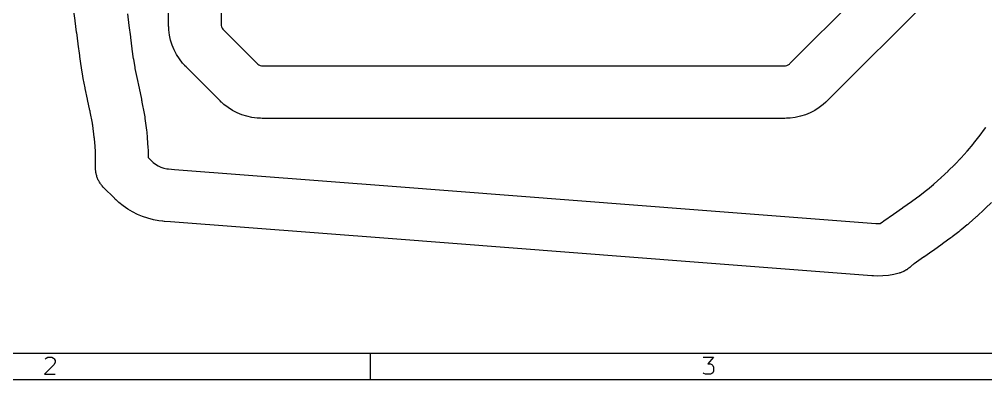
# Model space of a CAD drawing. Header units: inches. Extents: x 0.4 to 11.3, y -7.9 to -0.4.
# Drawn here: x 3.282 to 6.171, y -7.874 to -6.797 of the extents above; entities that cross this region are included whole.
import ezdxf

# ---------------------------------------------------------------- set-up
doc = ezdxf.new("R2010")
doc.units = ezdxf.units.IN
doc.header["$MEASUREMENT"] = 0
doc.layers.add('F.Cu', color=13, linetype='CONTINUOUS', true_color=0xc83434)

msp = doc.modelspace()

# ---------------------------------------------------------------- linework, layer by layer
at = {"layer": 'BLACK', "linetype": 'CONTINUOUS'}
for p, q in [((11.2206, -7.7956), (0.4724, -7.7956)), ((4.3307, -7.7956), (4.3307, -7.8743)), ((3.3601, -7.812), (3.3625, -7.8096)), ((3.3625, -7.8096), (3.3674, -7.8071)), ((3.3674, -7.8071), (3.3796, -7.8071)), ((3.3796, -7.8071), (3.3845, -7.8096)), ((3.3845, -7.8096), (3.3869, -7.812)), ((3.3869, -7.812), (3.3893, -7.8169)), ((3.3893, -7.8217), (3.3869, -7.8291)), ((3.3893, -7.8169), (3.3893, -7.8217)), ((5.3262, -7.8071), (5.3578, -7.8071)), ((5.3578, -7.8071), (5.3408, -7.8266)), ((5.3408, -7.8266), (5.3481, -7.8266)), ((5.3481, -7.8266), (5.353, -7.8291)), ((3.3869, -7.8291), (3.3577, -7.8583)), ((5.3286, -7.8559), (5.3262, -7.8534)), ((5.3335, -7.8583), (5.3286, -7.8559)), ((5.353, -7.8559), (5.3481, -7.8583)), ((5.353, -7.8291), (5.3554, -7.8315)), ((5.3554, -7.8534), (5.353, -7.8559)), ((5.3554, -7.8315), (5.3578, -7.8364)), ((5.3578, -7.8486), (5.3554, -7.8534)), ((5.3578, -7.8364), (5.3578, -7.8486)), ((11.2993, -7.8743), (0.3937, -7.8743)), ((3.3577, -7.8583), (3.3893, -7.8583)), ((5.3481, -7.8583), (5.3335, -7.8583))]:
    msp.add_line(p, q, dxfattribs=at)
at = {"layer": 'F.Cu', "linetype": 'CONTINUOUS'}
for p, q in [((5.586, -6.929), (6.3934, -6.1216)), ((6.5047, -6.2329), (5.6973, -7.0404)), ((3.7286, -6.8126), (3.7286, -6.3454)), ((3.8861, -6.3454), (3.8861, -6.8126)), ((3.4492, -6.8003), (3.4448, -6.7655)), ((3.6055, -6.7806), (3.6099, -6.8146)), ((3.4493, -6.8006), (3.4492, -6.8003)), ((3.4493, -6.8008), (3.4493, -6.8006)), ((3.4537, -6.835), (3.4493, -6.8008)), ((3.6099, -6.8146), (3.6099, -6.8146)), ((3.6099, -6.8146), (3.6099, -6.8147)), ((3.6099, -6.8147), (3.6099, -6.8148)), ((3.6099, -6.8148), (3.6099, -6.8149)), ((3.6099, -6.8149), (3.6099, -6.8149)), ((3.6099, -6.8149), (3.6099, -6.8149)), ((3.6099, -6.8149), (3.6146, -6.8492)), ((3.7288, -6.8177), (3.7286, -6.8126)), ((3.8861, -6.8126), (3.8861, -6.8146)), ((3.8861, -6.8146), (3.8869, -6.8188)), ((3.4538, -6.8353), (3.4537, -6.835)), ((3.4537, -6.835), (3.4537, -6.835)), ((3.4537, -6.835), (3.4537, -6.835)), ((3.4538, -6.8356), (3.4538, -6.8353)), ((3.4538, -6.8358), (3.4538, -6.8356)), ((3.4539, -6.8359), (3.4538, -6.8358)), ((3.4538, -6.8358), (3.4538, -6.8358)), ((3.4585, -6.8702), (3.4539, -6.8359)), ((3.7289, -6.8183), (3.7288, -6.8177)), ((3.7293, -6.8281), (3.7289, -6.8183)), ((3.7313, -6.8436), (3.7293, -6.8281)), ((3.7347, -6.8588), (3.7313, -6.8436)), ((3.8869, -6.8188), (3.8885, -6.8226)), ((3.8885, -6.8226), (3.8908, -6.8261)), ((3.8908, -6.8261), (3.8923, -6.8276)), ((3.8923, -6.8276), (3.8923, -6.8276)), ((3.8923, -6.8276), (3.9937, -6.929)), ((3.4585, -6.8703), (3.4585, -6.8702)), ((3.4585, -6.8705), (3.4585, -6.8703)), ((3.4585, -6.8703), (3.4585, -6.8703)), ((3.4586, -6.8708), (3.4585, -6.8705)), ((3.4586, -6.8711), (3.4586, -6.8708)), ((3.4586, -6.8713), (3.4586, -6.8711)), ((3.4629, -6.9047), (3.4586, -6.8713)), ((3.4586, -6.8713), (3.4586, -6.8713)), ((3.6146, -6.8492), (3.6146, -6.8492)), ((3.6146, -6.8492), (3.6146, -6.8499)), ((3.6146, -6.8499), (3.6147, -6.8506)), ((3.6147, -6.8506), (3.6148, -6.8514)), ((3.6148, -6.8514), (3.6148, -6.8514)), ((3.6148, -6.8514), (3.6148, -6.8514)), ((3.6148, -6.8514), (3.6191, -6.8848)), ((3.7394, -6.8737), (3.7347, -6.8588)), ((3.7453, -6.8881), (3.7394, -6.8737)), ((3.6191, -6.8848), (3.6191, -6.8848)), ((3.6191, -6.8848), (3.6191, -6.8849)), ((3.6191, -6.8849), (3.6191, -6.8852)), ((3.6191, -6.8852), (3.6192, -6.8855)), ((3.6192, -6.8855), (3.6192, -6.8856)), ((3.6192, -6.8856), (3.6192, -6.8856)), ((3.6192, -6.8856), (3.6232, -6.9143)), ((3.7525, -6.9019), (3.7453, -6.8881)), ((3.7609, -6.9151), (3.7525, -6.9019)), ((3.463, -6.9056), (3.4629, -6.9047)), ((3.4629, -6.9047), (3.4629, -6.9047)), ((3.4629, -6.9047), (3.4629, -6.9047)), ((3.4631, -6.9064), (3.463, -6.9056)), ((3.4632, -6.9073), (3.4631, -6.9064)), ((3.4672, -6.936), (3.4632, -6.9073)), ((3.4632, -6.9073), (3.4632, -6.9073)), ((3.4632, -6.9073), (3.4632, -6.9073)), ((3.6232, -6.9143), (3.6232, -6.9143)), ((3.6232, -6.9143), (3.6232, -6.9145)), ((3.6232, -6.9145), (3.6233, -6.9152)), ((3.6233, -6.9152), (3.6234, -6.9158)), ((3.6234, -6.9158), (3.6235, -6.9161)), ((3.6235, -6.9161), (3.6235, -6.9161)), ((3.6235, -6.9161), (3.6276, -6.941)), ((3.7704, -6.9274), (3.7609, -6.9151)), ((3.777, -6.9347), (3.7704, -6.9274)), ((3.9937, -6.929), (3.9937, -6.929)), ((3.9937, -6.929), (3.9952, -6.9305)), ((3.9952, -6.9305), (3.9987, -6.9328)), ((3.9987, -6.9328), (4.0026, -6.9344)), ((5.5771, -6.9344), (5.581, -6.9328)), ((5.581, -6.9328), (5.5845, -6.9305)), ((5.5845, -6.9305), (5.586, -6.929)), ((5.586, -6.929), (5.586, -6.929)), ((3.4672, -6.9361), (3.4672, -6.936)), ((3.4672, -6.936), (3.4672, -6.936)), ((3.4675, -6.938), (3.4672, -6.9361)), ((3.4678, -6.9399), (3.4675, -6.938)), ((3.4681, -6.9419), (3.4678, -6.9399)), ((3.4681, -6.942), (3.4681, -6.9419)), ((3.4681, -6.9419), (3.4681, -6.9419)), ((3.4723, -6.967), (3.4681, -6.942)), ((3.6276, -6.941), (3.6276, -6.941)), ((3.6276, -6.941), (3.6277, -6.9414)), ((3.6277, -6.9414), (3.6278, -6.9422)), ((3.6278, -6.9422), (3.628, -6.9429)), ((3.628, -6.9429), (3.628, -6.9433)), ((3.628, -6.9433), (3.628, -6.9433)), ((3.628, -6.9433), (3.6334, -6.9703)), ((3.7774, -6.9352), (3.777, -6.9347)), ((3.781, -6.9389), (3.7774, -6.9352)), ((3.8824, -7.0404), (3.781, -6.9389)), ((3.781, -6.9389), (3.781, -6.9389)), ((3.781, -6.9389), (3.781, -6.9389)), ((4.0026, -6.9344), (4.0067, -6.9352)), ((4.0067, -6.9352), (4.0088, -6.9352)), ((4.0088, -6.9352), (5.5709, -6.9352)), ((5.5709, -6.9352), (5.573, -6.9352)), ((5.573, -6.9352), (5.5771, -6.9344)), ((3.4723, -6.9671), (3.4723, -6.967)), ((3.4727, -6.9693), (3.4723, -6.9671)), ((3.4723, -6.9671), (3.4723, -6.9671)), ((3.4731, -6.9716), (3.4727, -6.9693)), ((3.4735, -6.9738), (3.4731, -6.9716)), ((3.4736, -6.9739), (3.4735, -6.9738)), ((3.4735, -6.9738), (3.4735, -6.9738)), ((3.4789, -7.001), (3.4736, -6.9739)), ((3.6334, -6.9703), (3.6334, -6.9703)), ((3.6334, -6.9703), (3.6334, -6.9704)), ((3.6334, -6.9704), (3.6335, -6.9707)), ((3.6335, -6.9707), (3.6335, -6.971)), ((3.6335, -6.971), (3.6335, -6.971)), ((3.6335, -6.971), (3.6335, -6.971)), ((3.6335, -6.971), (3.6402, -7.0023)), ((3.479, -7.001), (3.4789, -7.001)), ((3.479, -7.0011), (3.479, -7.001)), ((3.4791, -7.0019), (3.479, -7.0011)), ((3.4793, -7.0028), (3.4791, -7.0019)), ((3.4795, -7.0036), (3.4793, -7.0028)), ((3.4795, -7.0037), (3.4795, -7.0036)), ((3.4795, -7.0036), (3.4795, -7.0036)), ((3.4861, -7.035), (3.4795, -7.0037)), ((3.6402, -7.0023), (3.6402, -7.0023)), ((3.6402, -7.0023), (3.6402, -7.0023)), ((3.6402, -7.0023), (3.6402, -7.0024)), ((3.6402, -7.0024), (3.6402, -7.0025)), ((3.6402, -7.0025), (3.6402, -7.0025)), ((3.6402, -7.0025), (3.6402, -7.0025)), ((3.6402, -7.0025), (3.6475, -7.0358)), ((3.4862, -7.0351), (3.4861, -7.035)), ((3.4862, -7.0354), (3.4862, -7.0351)), ((3.4862, -7.0351), (3.4862, -7.0351)), ((3.4863, -7.0356), (3.4862, -7.0354)), ((3.4863, -7.0359), (3.4863, -7.0356)), ((3.4863, -7.036), (3.4863, -7.0359)), ((3.4863, -7.0359), (3.4863, -7.0359)), ((3.4936, -7.0693), (3.4863, -7.036)), ((3.6475, -7.0358), (3.6475, -7.0358)), ((3.6475, -7.0358), (3.6481, -7.0385)), ((3.6481, -7.0385), (3.6486, -7.0412)), ((3.6486, -7.0412), (3.6491, -7.0439)), ((3.6491, -7.0439), (3.6491, -7.0439)), ((3.6491, -7.0439), (3.6556, -7.0785)), ((3.8861, -7.0439), (3.8824, -7.0404)), ((3.8824, -7.0404), (3.8824, -7.0404)), ((3.8824, -7.0404), (3.8824, -7.0404)), ((3.8866, -7.0443), (3.8861, -7.0439)), ((3.8939, -7.0509), (3.8866, -7.0443)), ((5.693, -7.0443), (5.6858, -7.0509)), ((5.6935, -7.0439), (5.693, -7.0443)), ((5.6973, -7.0404), (5.6935, -7.0439)), ((5.6973, -7.0404), (5.6973, -7.0404)), ((5.6973, -7.0404), (5.6973, -7.0404)), ((3.4937, -7.0699), (3.4936, -7.0693)), ((3.4936, -7.0693), (3.4936, -7.0693)), ((3.494, -7.0711), (3.4937, -7.0699)), ((3.4942, -7.0722), (3.494, -7.0711)), ((3.4943, -7.0728), (3.4942, -7.0722)), ((3.5008, -7.1074), (3.4943, -7.0728)), ((3.4943, -7.0728), (3.4943, -7.0728)), ((3.9062, -7.0604), (3.8939, -7.0509)), ((3.9194, -7.0688), (3.9062, -7.0604)), ((3.9332, -7.076), (3.9194, -7.0688)), ((3.9476, -7.0819), (3.9332, -7.076)), ((5.6465, -7.076), (5.6321, -7.0819)), ((5.6603, -7.0688), (5.6465, -7.076)), ((5.6734, -7.0604), (5.6603, -7.0688)), ((5.6858, -7.0509), (5.6734, -7.0604)), ((3.6556, -7.0785), (3.6556, -7.0785)), ((3.6556, -7.0785), (3.6565, -7.0834)), ((3.6565, -7.0834), (3.6573, -7.0884)), ((3.6573, -7.0884), (3.6579, -7.0933)), ((3.6579, -7.0933), (3.6579, -7.0933)), ((3.6579, -7.0933), (3.6579, -7.0933)), ((3.6579, -7.0933), (3.658, -7.0934)), ((3.658, -7.0934), (3.658, -7.0934)), ((3.658, -7.0934), (3.6625, -7.1282)), ((3.9625, -7.0866), (3.9476, -7.0819)), ((3.9777, -7.09), (3.9625, -7.0866)), ((3.9932, -7.092), (3.9777, -7.09)), ((4.003, -7.0925), (3.9932, -7.092)), ((4.0036, -7.0925), (4.003, -7.0925)), ((4.0088, -7.0927), (4.0036, -7.0925)), ((5.5709, -7.0927), (4.0088, -7.0927)), ((5.5761, -7.0925), (5.5709, -7.0927)), ((5.5767, -7.0925), (5.5761, -7.0925)), ((5.5865, -7.092), (5.5767, -7.0925)), ((5.602, -7.09), (5.5865, -7.092)), ((5.6172, -7.0866), (5.602, -7.09)), ((5.6321, -7.0819), (5.6172, -7.0866)), ((3.501, -7.1085), (3.5008, -7.1074)), ((3.5008, -7.1074), (3.5008, -7.1074)), ((3.5013, -7.1106), (3.501, -7.1085)), ((3.5017, -7.1127), (3.5013, -7.1106)), ((3.5018, -7.1138), (3.5017, -7.1127)), ((3.5018, -7.1139), (3.5018, -7.1138)), ((3.5018, -7.1138), (3.5018, -7.1138)), ((3.5064, -7.1489), (3.5018, -7.1139)), ((3.6625, -7.1282), (3.6625, -7.1282)), ((3.6625, -7.1282), (3.6625, -7.1282)), ((3.6625, -7.1282), (3.6626, -7.1283)), ((3.6626, -7.1283), (3.6626, -7.1283)), ((3.6626, -7.1283), (3.6632, -7.1336)), ((3.6632, -7.1336), (3.6638, -7.139)), ((6.1517, -7.1465), (6.1706, -7.1215)), ((6.1706, -7.1214), (6.1715, -7.1202)), ((6.1706, -7.1215), (6.1706, -7.1214)), ((3.5064, -7.149), (3.5064, -7.1489)), ((3.5066, -7.1501), (3.5064, -7.149)), ((3.5064, -7.149), (3.5064, -7.149)), ((3.5069, -7.1525), (3.5066, -7.1501)), ((3.5071, -7.1548), (3.5069, -7.1525)), ((3.5072, -7.1559), (3.5071, -7.1548)), ((3.5077, -7.1627), (3.5072, -7.1559)), ((3.5072, -7.1559), (3.5072, -7.1559)), ((3.5098, -7.1921), (3.5077, -7.1627)), ((3.5077, -7.1627), (3.5077, -7.1627)), ((3.5077, -7.1627), (3.5077, -7.1627)), ((3.6638, -7.139), (3.6642, -7.1445)), ((3.6642, -7.1445), (3.6642, -7.1445)), ((3.6642, -7.1445), (3.6647, -7.1513)), ((3.6647, -7.1513), (3.6647, -7.1513)), ((3.6647, -7.1513), (3.6669, -7.1805)), ((6.135, -7.1678), (6.1506, -7.148)), ((6.1506, -7.148), (6.1508, -7.1478)), ((6.1506, -7.148), (6.1506, -7.148)), ((6.1508, -7.1478), (6.1512, -7.1473)), ((6.1512, -7.1473), (6.1516, -7.1468)), ((6.1516, -7.1468), (6.1517, -7.1465)), ((6.1517, -7.1465), (6.1517, -7.1465)), ((3.5098, -7.1922), (3.5098, -7.1921)), ((3.5098, -7.1921), (3.5098, -7.1921)), ((3.5099, -7.1935), (3.5098, -7.1922)), ((3.6669, -7.1805), (3.6669, -7.1805)), ((3.6669, -7.1805), (3.6669, -7.1806)), ((3.6669, -7.1806), (3.6669, -7.1806)), ((3.6669, -7.1806), (3.6669, -7.1806)), ((3.6669, -7.1806), (3.6672, -7.1867)), ((3.6672, -7.1867), (3.6675, -7.1929)), ((6.098, -7.2107), (6.1155, -7.1908)), ((6.1155, -7.1908), (6.1157, -7.1906)), ((6.1155, -7.1908), (6.1155, -7.1908)), ((6.1157, -7.1906), (6.116, -7.1903)), ((6.116, -7.1903), (6.1164, -7.1899)), ((6.1164, -7.1899), (6.1165, -7.1897)), ((6.1165, -7.1897), (6.1333, -7.1698)), ((6.1165, -7.1897), (6.1165, -7.1897)), ((6.1333, -7.1698), (6.1336, -7.1695)), ((6.1333, -7.1698), (6.1333, -7.1698)), ((6.1336, -7.1695), (6.1342, -7.1688)), ((6.1342, -7.1688), (6.1347, -7.1682)), ((6.1347, -7.1682), (6.135, -7.1678)), ((6.135, -7.1678), (6.135, -7.1678)), ((3.51, -7.1961), (3.5099, -7.1935)), ((3.5101, -7.1988), (3.51, -7.1961)), ((3.5101, -7.2001), (3.5101, -7.1988)), ((3.5104, -7.2368), (3.5101, -7.2001)), ((3.6675, -7.1929), (3.6676, -7.1991)), ((3.6676, -7.1991), (3.6676, -7.1991)), ((3.6676, -7.1991), (3.6676, -7.1991)), ((3.6676, -7.1991), (3.6677, -7.2099)), ((3.6677, -7.2099), (3.6788, -7.221)), ((3.6788, -7.221), (3.6788, -7.221)), ((3.6788, -7.221), (3.6821, -7.2243)), ((6.0807, -7.2292), (6.0963, -7.2126)), ((6.0963, -7.2126), (6.0966, -7.2123)), ((6.0963, -7.2126), (6.0963, -7.2126)), ((6.0966, -7.2123), (6.0971, -7.2117)), ((6.0971, -7.2117), (6.0977, -7.2111)), ((6.0977, -7.2111), (6.098, -7.2107)), ((6.098, -7.2107), (6.098, -7.2107)), ((3.5103, -7.24), (3.5104, -7.2388)), ((3.5103, -7.2407), (3.5103, -7.24)), ((3.5105, -7.244), (3.5103, -7.2407)), ((3.5104, -7.2369), (3.5104, -7.2368)), ((3.5104, -7.2368), (3.5104, -7.2368)), ((3.5104, -7.2375), (3.5104, -7.2369)), ((3.5104, -7.2388), (3.5104, -7.2375)), ((3.5105, -7.2478), (3.5105, -7.244)), ((3.5107, -7.2497), (3.5105, -7.2478)), ((3.5108, -7.2514), (3.5107, -7.2497)), ((3.6821, -7.2243), (3.6894, -7.2301)), ((3.6894, -7.2301), (3.6973, -7.2349)), ((3.6973, -7.2349), (3.7057, -7.2388)), ((3.7057, -7.2388), (3.7145, -7.2416)), ((3.7145, -7.2416), (3.7237, -7.2434)), ((3.7237, -7.2434), (3.7283, -7.2438)), ((3.7283, -7.2438), (3.7283, -7.2438)), ((3.7283, -7.2438), (3.7465, -7.2452)), ((3.7465, -7.2452), (3.7465, -7.2452)), ((3.7465, -7.2452), (3.7465, -7.2452)), ((3.7465, -7.2452), (4.4099, -7.2964)), ((6.0383, -7.2696), (6.0592, -7.2502)), ((6.0592, -7.2502), (6.0594, -7.25)), ((6.0592, -7.2502), (6.0592, -7.2502)), ((6.0594, -7.25), (6.0598, -7.2496)), ((6.0598, -7.2496), (6.0602, -7.2492)), ((6.0602, -7.2492), (6.0604, -7.249)), ((6.0604, -7.249), (6.0783, -7.2316)), ((6.0604, -7.249), (6.0604, -7.249)), ((6.0783, -7.2316), (6.0787, -7.2312)), ((6.0783, -7.2316), (6.0783, -7.2316)), ((6.0787, -7.2312), (6.0795, -7.2304)), ((6.0795, -7.2304), (6.0803, -7.2296)), ((6.0803, -7.2296), (6.0807, -7.2292)), ((6.0807, -7.2292), (6.0807, -7.2292)), ((3.5114, -7.2545), (3.5108, -7.2514)), ((3.5118, -7.258), (3.5114, -7.2545)), ((3.5124, -7.2601), (3.5118, -7.258)), ((3.5127, -7.262), (3.5124, -7.2601)), ((3.5136, -7.2648), (3.5127, -7.262)), ((3.5145, -7.268), (3.5136, -7.2648)), ((3.5154, -7.2701), (3.5145, -7.268)), ((3.5161, -7.2722), (3.5154, -7.2701)), ((3.5173, -7.2747), (3.5161, -7.2722)), ((3.5184, -7.2775), (3.5173, -7.2747)), ((3.5197, -7.2797), (3.5184, -7.2775)), ((6.0168, -7.2887), (6.0369, -7.2709)), ((6.0369, -7.2709), (6.0371, -7.2707)), ((6.0369, -7.2709), (6.0369, -7.2709)), ((6.0371, -7.2707), (6.0376, -7.2703)), ((6.0376, -7.2703), (6.0381, -7.2699)), ((6.0381, -7.2699), (6.0383, -7.2697)), ((6.0383, -7.2697), (6.0383, -7.2696)), ((3.5208, -7.2819), (3.5197, -7.2797)), ((3.5222, -7.284), (3.5208, -7.2819)), ((3.5236, -7.2864), (3.5222, -7.284)), ((3.5253, -7.2887), (3.5236, -7.2864)), ((3.5267, -7.2908), (3.5253, -7.2887)), ((3.5283, -7.2926), (3.5267, -7.2908)), ((3.5298, -7.2946), (3.5283, -7.2926)), ((3.5334, -7.2983), (3.5298, -7.2946)), ((3.5675, -7.3325), (3.5334, -7.2983)), ((4.4099, -7.2964), (4.4099, -7.2964)), ((4.4099, -7.2964), (5.2992, -7.365)), ((5.9752, -7.322), (5.9947, -7.3071)), ((5.9947, -7.3071), (5.995, -7.3069)), ((5.9947, -7.3071), (5.9947, -7.3071)), ((5.995, -7.3069), (5.9958, -7.3062)), ((5.9958, -7.3062), (5.9966, -7.3056)), ((5.9966, -7.3056), (5.997, -7.3053)), ((5.997, -7.3053), (6.015, -7.2903)), ((5.997, -7.3053), (5.997, -7.3053)), ((6.015, -7.2903), (6.0153, -7.29)), ((6.015, -7.2903), (6.015, -7.2903)), ((6.0153, -7.29), (6.0159, -7.2895)), ((6.0159, -7.2895), (6.0165, -7.289)), ((6.0165, -7.289), (6.0168, -7.2887)), ((6.0168, -7.2887), (6.0168, -7.2887)), ((3.5676, -7.3325), (3.5675, -7.3325)), ((3.5675, -7.3325), (3.5675, -7.3325)), ((3.5681, -7.3331), (3.5676, -7.3325)), ((3.5713, -7.336), (3.5681, -7.3331)), ((3.5714, -7.3361), (3.5713, -7.336)), ((3.5798, -7.3439), (3.5714, -7.3361)), ((5.9495, -7.3409), (5.9644, -7.33)), ((5.9644, -7.33), (5.9738, -7.3231)), ((5.9738, -7.3231), (5.974, -7.3229)), ((5.9738, -7.3231), (5.9738, -7.3231)), ((5.974, -7.3229), (5.9745, -7.3226)), ((5.9745, -7.3226), (5.975, -7.3222)), ((5.975, -7.3222), (5.9752, -7.322)), ((5.9752, -7.322), (5.9752, -7.322)), ((3.5928, -7.3544), (3.5798, -7.3439)), ((3.6065, -7.3639), (3.5928, -7.3544)), ((3.6208, -7.3724), (3.6065, -7.3639)), ((5.2992, -7.365), (5.2992, -7.365)), ((5.2992, -7.365), (5.8425, -7.4069)), ((5.8956, -7.3791), (5.9225, -7.3603)), ((5.9225, -7.3603), (5.9226, -7.3602)), ((5.9226, -7.3602), (5.9229, -7.36)), ((5.9229, -7.36), (5.9231, -7.3598)), ((5.9231, -7.3598), (5.9233, -7.3598)), ((5.9233, -7.3598), (5.949, -7.3412)), ((5.9233, -7.3598), (5.9233, -7.3598)), ((5.949, -7.3412), (5.949, -7.3412)), ((5.949, -7.3412), (5.9491, -7.3412)), ((5.9491, -7.3412), (5.9493, -7.341)), ((5.9493, -7.341), (5.9494, -7.3409)), ((5.9494, -7.3409), (5.9495, -7.3409)), ((5.9495, -7.3409), (5.9495, -7.3409)), ((6.1666, -7.3654), (6.1456, -7.3849)), ((6.1678, -7.3642), (6.1666, -7.3654)), ((6.1666, -7.3654), (6.1666, -7.3654)), ((6.1691, -7.363), (6.1678, -7.3642)), ((6.1703, -7.3618), (6.1691, -7.363)), ((6.1882, -7.3444), (6.1703, -7.3618)), ((6.1703, -7.3618), (6.1703, -7.3618)), ((3.6357, -7.3799), (3.6208, -7.3724)), ((3.6511, -7.3864), (3.6357, -7.3799)), ((3.6669, -7.3917), (3.6511, -7.3864)), ((3.6831, -7.3959), (3.6669, -7.3917)), ((5.8668, -7.3992), (5.8956, -7.3791)), ((5.8956, -7.3791), (5.8956, -7.3791)), ((6.1414, -7.3887), (6.1213, -7.4065)), ((6.1415, -7.3887), (6.1414, -7.3887)), ((6.1414, -7.3887), (6.1414, -7.3887)), ((6.1428, -7.3874), (6.1415, -7.3887)), ((6.1442, -7.3862), (6.1428, -7.3874)), ((6.1456, -7.3849), (6.1442, -7.3862)), ((6.1456, -7.3849), (6.1456, -7.3849)), ((6.1456, -7.3849), (6.1456, -7.3849)), ((3.6995, -7.3989), (3.6831, -7.3959)), ((3.7108, -7.4002), (3.6995, -7.3989)), ((3.711, -7.4002), (3.7108, -7.4002)), ((3.7156, -7.4008), (3.711, -7.4002)), ((3.7161, -7.4008), (3.7156, -7.4008)), ((3.7344, -7.4022), (3.7161, -7.4008)), ((3.7161, -7.4008), (3.7161, -7.4008)), ((3.7161, -7.4008), (3.7161, -7.4008)), ((4.3978, -7.4534), (3.7344, -7.4022)), ((3.7344, -7.4022), (3.7344, -7.4022)), ((5.8425, -7.4069), (5.8425, -7.4069)), ((5.8425, -7.4069), (5.8471, -7.4072)), ((5.8471, -7.4072), (5.8563, -7.4068)), ((5.8563, -7.4068), (5.8564, -7.4068)), ((5.8564, -7.4068), (5.8567, -7.4066)), ((5.8567, -7.4066), (5.8617, -7.4029)), ((5.8617, -7.4029), (5.8668, -7.3992)), ((5.8668, -7.3992), (5.8668, -7.3992)), ((6.1158, -7.4113), (6.0978, -7.4263)), ((6.1177, -7.4097), (6.1158, -7.4113)), ((6.1158, -7.4113), (6.1158, -7.4113)), ((6.1195, -7.4081), (6.1177, -7.4097)), ((6.1213, -7.4065), (6.1195, -7.4081)), ((6.1213, -7.4065), (6.1213, -7.4065)), ((6.0667, -7.4503), (6.0573, -7.4571)), ((6.0681, -7.4492), (6.0667, -7.4503)), ((6.0667, -7.4503), (6.0667, -7.4503)), ((6.0696, -7.4481), (6.0681, -7.4492)), ((6.071, -7.4471), (6.0696, -7.4481)), ((6.0904, -7.4322), (6.071, -7.4471)), ((6.071, -7.4471), (6.071, -7.4471)), ((6.0905, -7.4321), (6.0904, -7.4322)), ((6.0929, -7.4302), (6.0905, -7.4321)), ((6.0905, -7.4321), (6.0905, -7.4321)), ((6.0953, -7.4283), (6.0929, -7.4302)), ((6.0977, -7.4263), (6.0953, -7.4283)), ((6.0978, -7.4263), (6.0977, -7.4263)), ((6.0977, -7.4263), (6.0977, -7.4263)), ((5.2871, -7.522), (4.3978, -7.4534)), ((6.041, -7.469), (6.0152, -7.4876)), ((6.0415, -7.4687), (6.041, -7.469)), ((6.041, -7.469), (6.041, -7.469)), ((6.041, -7.469), (6.041, -7.469)), ((6.0419, -7.4684), (6.0415, -7.4687)), ((6.0424, -7.468), (6.0419, -7.4684)), ((6.0573, -7.4571), (6.0424, -7.468)), ((6.0424, -7.468), (6.0424, -7.468)), ((6.0424, -7.468), (6.0424, -7.468)), ((6.0573, -7.4571), (6.0573, -7.4571)), ((6.0573, -7.4571), (6.0573, -7.4571)), ((5.9857, -7.5082), (5.9569, -7.5283)), ((5.9858, -7.5082), (5.9857, -7.5082)), ((6.0128, -7.4893), (5.9858, -7.5082)), ((5.9858, -7.5082), (5.9858, -7.5082)), ((6.0136, -7.4887), (6.0128, -7.4893)), ((6.0128, -7.4893), (6.0128, -7.4893)), ((6.0128, -7.4893), (6.0128, -7.4893)), ((6.0144, -7.4882), (6.0136, -7.4887)), ((6.0152, -7.4876), (6.0144, -7.4882)), ((6.0152, -7.4876), (6.0152, -7.4876)), ((6.0152, -7.4876), (6.0152, -7.4876)), ((5.8305, -7.5639), (5.2871, -7.522)), ((5.9434, -7.539), (5.9423, -7.5399)), ((5.9436, -7.5388), (5.9434, -7.539)), ((5.9437, -7.5388), (5.9436, -7.5388)), ((5.9442, -7.5383), (5.9437, -7.5388)), ((5.9451, -7.5375), (5.9442, -7.5383)), ((5.9461, -7.5367), (5.9451, -7.5375)), ((5.9466, -7.5363), (5.9461, -7.5367)), ((5.9505, -7.5332), (5.9466, -7.5363)), ((5.9466, -7.5363), (5.9466, -7.5363)), ((5.9515, -7.5323), (5.9505, -7.5332)), ((5.9505, -7.5332), (5.9505, -7.5332)), ((5.9537, -7.5307), (5.9515, -7.5323)), ((5.9558, -7.5291), (5.9537, -7.5307)), ((5.9569, -7.5283), (5.9558, -7.5291)), ((5.9569, -7.5283), (5.9569, -7.5283)), ((5.8306, -7.5639), (5.8305, -7.5639)), ((5.8315, -7.5639), (5.8306, -7.5639)), ((5.8306, -7.5639), (5.8306, -7.5639)), ((5.8356, -7.5641), (5.8315, -7.5639)), ((5.8358, -7.5641), (5.8356, -7.5641)), ((5.8472, -7.5646), (5.8358, -7.5641)), ((5.8639, -7.5641), (5.8472, -7.5646)), ((5.8804, -7.5624), (5.8639, -7.5641)), ((5.8968, -7.5596), (5.8804, -7.5624)), ((5.913, -7.5556), (5.8968, -7.5596)), ((5.9144, -7.5551), (5.913, -7.5556)), ((5.9159, -7.5547), (5.9144, -7.5551)), ((5.9163, -7.5545), (5.9159, -7.5547)), ((5.9168, -7.5544), (5.9163, -7.5545)), ((5.9201, -7.553), (5.9168, -7.5544)), ((5.9231, -7.5519), (5.9201, -7.553)), ((5.9245, -7.5512), (5.9231, -7.5519)), ((5.9259, -7.5507), (5.9245, -7.5512)), ((5.9261, -7.5505), (5.9259, -7.5507)), ((5.9263, -7.5505), (5.9261, -7.5505)), ((5.9297, -7.5485), (5.9263, -7.5505)), ((5.9326, -7.547), (5.9297, -7.5485)), ((5.9339, -7.5461), (5.9326, -7.547)), ((5.9349, -7.5455), (5.9339, -7.5461)), ((5.9352, -7.5453), (5.9349, -7.5455)), ((5.9385, -7.5428), (5.9352, -7.5453)), ((5.9352, -7.5453), (5.9352, -7.5453)), ((5.9352, -7.5453), (5.9352, -7.5453)), ((5.9414, -7.5407), (5.9385, -7.5428)), ((5.9423, -7.5399), (5.9414, -7.5407))]:
    msp.add_line(p, q, dxfattribs=at)

doc.saveas('drawing.dxf')
